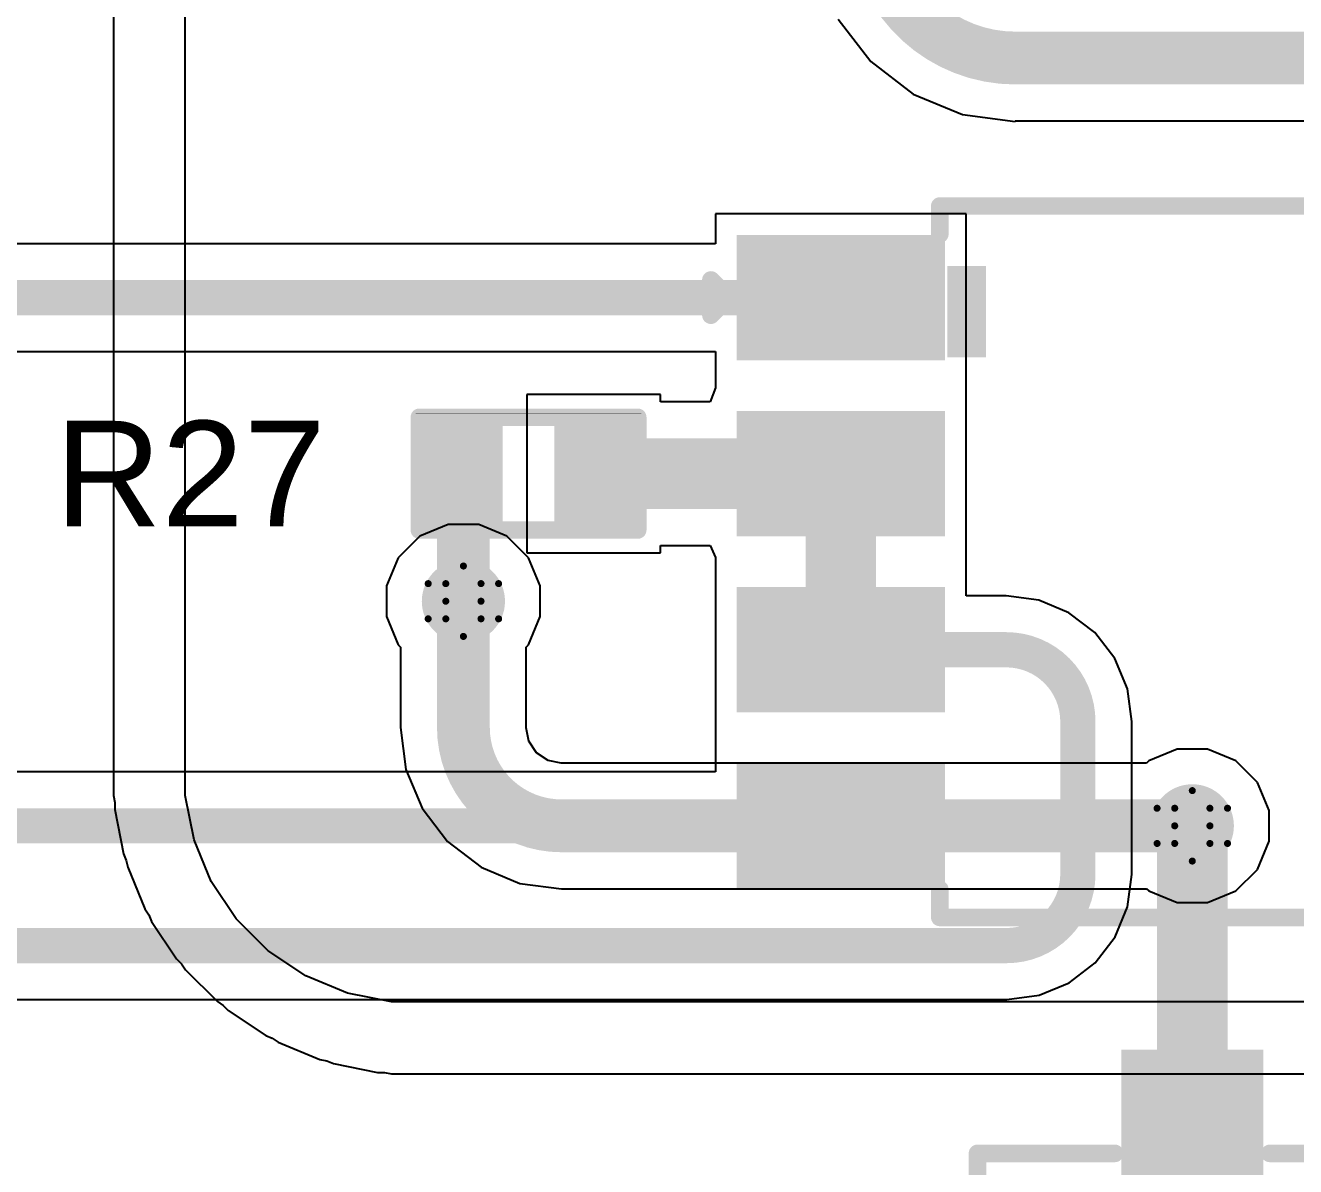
# Model space of a CAD drawing. Header units: inches. Extents: x -25 to 209, y 65 to 158.
# Drawn here: x -13.24 to -4.08, y 87.46 to 95.69 of the extents above; entities that cross this region are included whole.
import ezdxf

# ---------------------------------------------------------------- set-up
doc = ezdxf.new("R2010")
doc.units = ezdxf.units.IN
for name, color, linetype in [('Bottom Layer', 5, 'Continuous'), ('Drill Drawing', 1, 'Continuous'), ('Top Layer', 1, 'Continuous'), ('Top Overlay', 2, 'Continuous'), ('Top Paste', 8, 'Continuous'), ('Top Solder', 216, 'Continuous'), ('Via Holes', 16, 'Continuous')]:
    doc.layers.add(name, color=color, linetype=linetype)
doc.styles.add('Arial', font='', dxfattribs={"height": 0.2})
doc.styles.get('Arial').set_extended_font_data('Arial')

# ---------------------------------------------------------------- blocks, each defined once
blk = doc.blocks.new('SOP_8_16')
at = {"layer": 'Top Layer'}
for points in [[(-3.39999955, 2.25500057), (-2.09999961, 2.25500057), (-2.09999961, 1.55499943), (-3.39999955, 1.55499943)], [(2.09999961, 2.25500057), (3.39999955, 2.25500057), (3.39999955, 1.55499943), (2.09999961, 1.55499943)], [(-3.39999955, 0.98500057), (-2.09999961, 0.98500057), (-2.09999961, 0.28499943), (-3.39999955, 0.28499943)], [(2.09999961, 0.98500057), (3.39999955, 0.98500057), (3.39999955, 0.28499943), (2.09999961, 0.28499943)], [(-3.39999955, -0.28499943), (-2.09999961, -0.28499943), (-2.09999961, -0.98500057), (-3.39999955, -0.98500057)], [(2.09999961, -0.28499943), (3.39999955, -0.28499943), (3.39999955, -0.98500057), (2.09999961, -0.98500057)], [(-3.39999955, -1.55499943), (-2.09999961, -1.55499943), (-2.09999961, -2.25500057), (-3.39999955, -2.25500057)], [(2.09999961, -1.55499943), (3.39999955, -1.55499943), (3.39999955, -2.25500057), (2.09999961, -2.25500057)]]:
    blk.add_hatch(color=1, dxfattribs=at).paths.add_polyline_path(points)
at = {"layer": 'Top Overlay'}
blk.add_hatch(color=2, dxfattribs=at).paths.add_polyline_path([(-1.9812, 1.4732), (-1.7018, 1.4732), (-1.7018, 2.1336), (-1.9812, 2.1336)])
at = {"layer": 'Top Paste'}
for points in [[(-3.39999955, 2.25500057), (-2.09999961, 2.25500057), (-2.09999961, 1.55499943), (-3.39999955, 1.55499943)], [(2.09999961, 2.25500057), (3.39999955, 2.25500057), (3.39999955, 1.55499943), (2.09999961, 1.55499943)], [(-3.39999955, 0.98500057), (-2.09999961, 0.98500057), (-2.09999961, 0.28499943), (-3.39999955, 0.28499943)], [(2.09999961, 0.98500057), (3.39999955, 0.98500057), (3.39999955, 0.28499943), (2.09999961, 0.28499943)], [(-3.39999955, -0.28499943), (-2.09999961, -0.28499943), (-2.09999961, -0.98500057), (-3.39999955, -0.98500057)], [(2.09999961, -0.28499943), (3.39999955, -0.28499943), (3.39999955, -0.98500057), (2.09999961, -0.98500057)], [(-3.39999955, -1.55499943), (-2.09999961, -1.55499943), (-2.09999961, -2.25500057), (-3.39999955, -2.25500057)], [(2.09999961, -1.55499943), (3.39999955, -1.55499943), (3.39999955, -2.25500057), (2.09999961, -2.25500057)]]:
    blk.add_hatch(color=8, dxfattribs=at).paths.add_polyline_path(points)
at = {"layer": 'Top Solder'}
for points in [[(-3.501599549999999, 2.35660057), (-1.99839961, 2.35660057), (-1.99839961, 1.45339943), (-3.501599549999999, 1.45339943)], [(1.99839961, 2.35660057), (3.501599549999999, 2.35660057), (3.501599549999999, 1.45339943), (1.99839961, 1.45339943)], [(-3.501599549999999, 1.08660057), (-1.99839961, 1.08660057), (-1.99839961, 0.18339943), (-3.501599549999999, 0.18339943)], [(1.99839961, 1.08660057), (3.501599549999999, 1.08660057), (3.501599549999999, 0.18339943), (1.99839961, 0.18339943)], [(-3.501599549999999, -0.18339943), (-1.99839961, -0.18339943), (-1.99839961, -1.08660057), (-3.501599549999999, -1.08660057)], [(1.99839961, -0.18339943), (3.501599549999999, -0.18339943), (3.501599549999999, -1.08660057), (1.99839961, -1.08660057)], [(-3.501599549999999, -1.45339943), (-1.99839961, -1.45339943), (-1.99839961, -2.35660057), (-3.501599549999999, -2.35660057)], [(1.99839961, -1.45339943), (3.501599549999999, -1.45339943), (3.501599549999999, -2.35660057), (1.99839961, -2.35660057)]]:
    blk.add_hatch(color=216, dxfattribs=at).paths.add_polyline_path(points)
at = {"layer": 'Top Overlay'}
for points in [[(-2.03559918, 2.5654, 0.127, 0.127, 0), (2.02840082, 2.5654, 0.127, 0.127, 0)], [(-2.03559918, 2.3622, 0.127, 0.127, 0), (-2.03559918, 2.5654, 0.127, 0.127, 0)], [(2.02840082, 2.3622, 0.127, 0.127, 0), (2.02840082, 2.5654, 0.127, 0.127, 0)], [(-3.68659918, 2.032, 0.127, 0.127, 0), (-3.55959918, 1.905, 0.127, 0.127, 0)], [(-3.68659918, 1.778, 0.127, 0.127, 0), (-3.68659918, 2.032, 0.127, 0.127, 0)], [(-3.68659918, 1.778, 0.127, 0.127, 0), (-3.55959918, 1.905, 0.127, 0.127, 0)], [(-2.03559918, -2.5654, 0.127, 0.127, 0), (-2.03559918, -2.3622, 0.127, 0.127, 0)], [(2.02840082, -2.5654, 0.127, 0.127, 0), (2.02840082, -2.3622, 0.127, 0.127, 0)], [(-2.03559918, -2.5654, 0.127, 0.127, 0), (2.02840082, -2.5654, 0.127, 0.127, 0)]]:
    blk.add_lwpolyline(points, format="xyseb", dxfattribs=at)
for points in [[(-2.06734918, 2.5654, 0.0635, 0.0635, 1), (-2.00384918, 2.5654, 0.0635, 0.0635, 1)], [(-2.06734918, 2.5654, 0.0635, 0.0635, 1), (-2.00384918, 2.5654, 0.0635, 0.0635, 1)], [(1.99665082, 2.5654, 0.0635, 0.0635, 1), (2.06015082, 2.5654, 0.0635, 0.0635, 1)], [(1.99665082, 2.5654, 0.0635, 0.0635, 1), (2.06015082, 2.5654, 0.0635, 0.0635, 1)], [(-2.06734918, 2.3622, 0.0635, 0.0635, 1), (-2.00384918, 2.3622, 0.0635, 0.0635, 1)], [(1.99665082, 2.3622, 0.0635, 0.0635, 1), (2.06015082, 2.3622, 0.0635, 0.0635, 1)], [(-3.71834918, 2.032, 0.0635, 0.0635, 1), (-3.65484918, 2.032, 0.0635, 0.0635, 1)], [(-3.71834918, 2.032, 0.0635, 0.0635, 1), (-3.65484918, 2.032, 0.0635, 0.0635, 1)], [(-3.59134918, 1.905, 0.0635, 0.0635, 1), (-3.52784918, 1.905, 0.0635, 0.0635, 1)], [(-3.59134918, 1.905, 0.0635, 0.0635, 1), (-3.52784918, 1.905, 0.0635, 0.0635, 1)], [(-3.71834918, 1.778, 0.0635, 0.0635, 1), (-3.65484918, 1.778, 0.0635, 0.0635, 1)], [(-3.71834918, 1.778, 0.0635, 0.0635, 1), (-3.65484918, 1.778, 0.0635, 0.0635, 1)], [(-2.06734918, -2.3622, 0.0635, 0.0635, 1), (-2.00384918, -2.3622, 0.0635, 0.0635, 1)], [(1.99665082, -2.3622, 0.0635, 0.0635, 1), (2.06015082, -2.3622, 0.0635, 0.0635, 1)], [(-2.06734918, -2.5654, 0.0635, 0.0635, 1), (-2.00384918, -2.5654, 0.0635, 0.0635, 1)], [(-2.06734918, -2.5654, 0.0635, 0.0635, 1), (-2.00384918, -2.5654, 0.0635, 0.0635, 1)], [(1.99665082, -2.5654, 0.0635, 0.0635, 1), (2.06015082, -2.5654, 0.0635, 0.0635, 1)], [(1.99665082, -2.5654, 0.0635, 0.0635, 1), (2.06015082, -2.5654, 0.0635, 0.0635, 1)]]:
    blk.add_lwpolyline(points, format="xyseb", close=True, dxfattribs=at)
blk = doc.blocks.new('R___0402_31')
at = {"layer": 'Top Layer'}
for points in [[(-0.6985, -0.3175), (-0.6985, 0.3175), (-0.2412999999999999, 0.3175), (-0.2413, -0.3175)], [(0.24130254, -0.3175), (0.24130254, 0.3175), (0.6985025399999999, 0.3175), (0.6985025399999999, -0.3175)]]:
    blk.add_hatch(color=1, dxfattribs=at).paths.add_polyline_path(points)
at = {"layer": 'Top Paste'}
for points in [[(-0.6985, -0.3175), (-0.6985, 0.3175), (-0.2412999999999999, 0.3175), (-0.2413, -0.3175)], [(0.24130254, -0.3175), (0.24130254, 0.3175), (0.6985025399999999, 0.3175), (0.6985025399999999, -0.3175)]]:
    blk.add_hatch(color=8, dxfattribs=at).paths.add_polyline_path(points)
at = {"layer": 'Top Solder'}
for points in [[(-0.75350116, -0.37250116), (-0.75350116, 0.37250116), (-0.1862988399999999, 0.37250116), (-0.18629884, -0.37250116)], [(0.18630138, -0.37250116), (0.18630138, 0.37250116), (0.7535037, 0.37250116), (0.7535037, -0.37250116)]]:
    blk.add_hatch(color=216, dxfattribs=at).paths.add_polyline_path(points)
at = {"layer": 'Top Overlay'}
for points in [[(0.7874, 0.4064, 0.127, 0.127, 0), (-0.7874, 0.4064, 0.127, 0.127, 0)], [(-0.7874, 0.4064, 0.127, 0.127, 0), (-0.7874, -0.4064, 0.127, 0.127, 0)], [(0.7874, 0.4064, 0.127, 0.127, 0), (0.7874, -0.4064, 0.127, 0.127, 0)], [(0.7874, -0.4064, 0.127, 0.127, 0), (-0.7874, -0.4064, 0.127, 0.127, 0)], [(0.8128, -0.4318, 0.0032258, 0.0032258, 0), (-0.8127974599999999, -0.4318, 0.0032258, 0.0032258, 0)]]:
    blk.add_lwpolyline(points, format="xyseb", dxfattribs=at)
for points in [[(-0.8191499999999999, 0.4064, 0.0635, 0.0635, 1), (-0.7556499999999999, 0.4064, 0.0635, 0.0635, 1)], [(-0.8191499999999999, 0.4064, 0.0635, 0.0635, 1), (-0.7556499999999999, 0.4064, 0.0635, 0.0635, 1)], [(0.7556499999999999, 0.4064, 0.0635, 0.0635, 1), (0.8191499999999999, 0.4064, 0.0635, 0.0635, 1)], [(0.7556499999999999, 0.4064, 0.0635, 0.0635, 1), (0.8191499999999999, 0.4064, 0.0635, 0.0635, 1)], [(-0.8191499999999999, -0.4064, 0.0635, 0.0635, 1), (-0.7556499999999999, -0.4064, 0.0635, 0.0635, 1)], [(-0.8191499999999999, -0.4064, 0.0635, 0.0635, 1), (-0.7556499999999999, -0.4064, 0.0635, 0.0635, 1)], [(0.7556499999999999, -0.4064, 0.0635, 0.0635, 1), (0.8191499999999999, -0.4064, 0.0635, 0.0635, 1)], [(0.7556499999999999, -0.4064, 0.0635, 0.0635, 1), (0.8191499999999999, -0.4064, 0.0635, 0.0635, 1)], [(-0.8136026399999999, -0.4318, 0.0016129, 0.0016129, 1), (-0.81199228, -0.4318, 0.0016129, 0.0016129, 1)], [(0.8119948199999999, -0.4318, 0.0016129, 0.0016129, 1), (0.81360518, -0.4318, 0.0016129, 0.0016129, 1)]]:
    blk.add_lwpolyline(points, format="xyseb", close=True, dxfattribs=at)
blk = doc.blocks.new('SOT_23_65')
at = {"layer": 'Top Layer'}
for points in [[(-0.41000045, 1.46000089), (0.41000045, 1.46000089), (0.41000045, 0.54000019), (-0.41000045, 0.54000019)], [(-1.36000109, -0.54000019), (-0.54000019, -0.54000019), (-0.54000019, -1.46000089), (-1.36000109, -1.46000089)], [(0.54000019, -0.54000019), (1.36000109, -0.54000019), (1.36000109, -1.46000089), (0.54000019, -1.46000089)]]:
    blk.add_hatch(color=1, dxfattribs=at).paths.add_polyline_path(points)
at = {"layer": 'Top Paste'}
for points in [[(-0.41000045, 1.46000089), (0.41000045, 1.46000089), (0.41000045, 0.54000019), (-0.41000045, 0.54000019)], [(-1.36000109, -0.54000019), (-0.54000019, -0.54000019), (-0.54000019, -1.46000089), (-1.36000109, -1.46000089)], [(0.54000019, -0.54000019), (1.36000109, -0.54000019), (1.36000109, -1.46000089), (0.54000019, -1.46000089)]]:
    blk.add_hatch(color=8, dxfattribs=at).paths.add_polyline_path(points)
at = {"layer": 'Top Solder'}
for points in [[(-0.51160045, 1.56160089), (0.51160045, 1.56160089), (0.51160045, 0.43840019), (-0.51160045, 0.43840019)], [(-1.46160109, -0.43840019), (-0.43840019, -0.43840019), (-0.43840019, -1.56160089), (-1.46160109, -1.56160089)], [(0.43840019, -0.43840019), (1.46160109, -0.43840019), (1.46160109, -1.56160089), (0.43840019, -1.56160089)]]:
    blk.add_hatch(color=216, dxfattribs=at).paths.add_polyline_path(points)
at = {"layer": 'Top Overlay'}
for points in [[(-1.5494, -0.5841999999999999, 0.127, 0.127, 0), (-1.5494, 0.8128, 0.127, 0.127, 0)], [(-1.5494, 0.8128, 0.127, 0.127, 0), (-0.5588, 0.8128, 0.127, 0.127, 0)], [(0.5588, 0.8128, 0.127, 0.127, 0), (1.5494, 0.8128, 0.127, 0.127, 0)], [(1.5494, -0.5841999999999999, 0.127, 0.127, 0), (1.5494, 0.8128, 0.127, 0.127, 0)], [(-0.3302, -0.7874, 0.127, 0.127, 0), (0.3302, -0.7874, 0.127, 0.127, 0)], [(-1.6764, -1.0414, 0.127, 0.127, 0), (-1.5494, -1.1684, 0.127, 0.127, 0)], [(-1.6764, -1.2954, 0.127, 0.127, 0), (-1.6764, -1.0414, 0.127, 0.127, 0)], [(-1.6764, -1.2954, 0.127, 0.127, 0), (-1.5494, -1.1684, 0.127, 0.127, 0)]]:
    blk.add_lwpolyline(points, format="xyseb", dxfattribs=at)
for points in [[(-1.58115, 0.8128, 0.0635, 0.0635, 1), (-1.51765, 0.8128, 0.0635, 0.0635, 1)], [(-1.58115, 0.8128, 0.0635, 0.0635, 1), (-1.51765, 0.8128, 0.0635, 0.0635, 1)], [(-0.5905499999999999, 0.8128, 0.0635, 0.0635, 1), (-0.52705, 0.8128, 0.0635, 0.0635, 1)], [(0.52705, 0.8128, 0.0635, 0.0635, 1), (0.5905499999999999, 0.8128, 0.0635, 0.0635, 1)], [(1.51765, 0.8128, 0.0635, 0.0635, 1), (1.58115, 0.8128, 0.0635, 0.0635, 1)], [(1.51765, 0.8128, 0.0635, 0.0635, 1), (1.58115, 0.8128, 0.0635, 0.0635, 1)], [(-1.58115, -0.5841999999999999, 0.0635, 0.0635, 1), (-1.51765, -0.5841999999999999, 0.0635, 0.0635, 1)], [(1.51765, -0.5841999999999999, 0.0635, 0.0635, 1), (1.58115, -0.5841999999999999, 0.0635, 0.0635, 1)], [(-0.36195, -0.7874, 0.0635, 0.0635, 1), (-0.29845, -0.7874, 0.0635, 0.0635, 1)], [(0.29845, -0.7874, 0.0635, 0.0635, 1), (0.36195, -0.7874, 0.0635, 0.0635, 1)], [(-1.70815, -1.0414, 0.0635, 0.0635, 1), (-1.64465, -1.0414, 0.0635, 0.0635, 1)], [(-1.70815, -1.0414, 0.0635, 0.0635, 1), (-1.64465, -1.0414, 0.0635, 0.0635, 1)], [(-1.58115, -1.1684, 0.0635, 0.0635, 1), (-1.51765, -1.1684, 0.0635, 0.0635, 1)], [(-1.58115, -1.1684, 0.0635, 0.0635, 1), (-1.51765, -1.1684, 0.0635, 0.0635, 1)], [(-1.70815, -1.2954, 0.0635, 0.0635, 1), (-1.64465, -1.2954, 0.0635, 0.0635, 1)], [(-1.70815, -1.2954, 0.0635, 0.0635, 1), (-1.64465, -1.2954, 0.0635, 0.0635, 1)]]:
    blk.add_lwpolyline(points, format="xyseb", close=True, dxfattribs=at)

msp = doc.modelspace()

# ---------------------------------------------------------------- hatches: boundary and pattern name
at = {"layer": 'Bottom Layer'}
h = msp.add_hatch(color=5, dxfattribs=at)
edge = h.paths.add_edge_path()
edge.add_arc((-10.08380508, 91.53598659999999), 0.2999994, 0, 360)
h = msp.add_hatch(color=5, dxfattribs=at)
edge = h.paths.add_edge_path()
edge.add_arc((-4.82600254, 89.91598476), 0.2999994, 0, 360)
at = {"layer": 'Top Layer'}
h = msp.add_hatch(color=1, dxfattribs=at)
edge = h.paths.add_edge_path()
edge.add_arc((-10.08380508, 91.53598659999999), 0.2999994, 0, 360)
h = msp.add_hatch(color=1, dxfattribs=at)
edge = h.paths.add_edge_path()
edge.add_arc((-4.82600254, 89.91598476), 0.2999994, 0, 360)
at = {"layer": 'Via Holes'}
h = msp.add_hatch(color=7, dxfattribs=at)
edge = h.paths.add_edge_path()
edge.add_arc((-10.08380508, 91.53598659999999), 0.1499997, 0, 360)
h = msp.add_hatch(color=7, dxfattribs=at)
edge = h.paths.add_edge_path()
edge.add_arc((-4.82600254, 89.91598476), 0.1499997, 0, 360)

# ---------------------------------------------------------------- linework, layer by layer
at = {"layer": 'Bottom Layer'}
for p, q in [((-12.60835172, 100.02513142), (-12.60835172, 90.29701524)), ((-12.0904, 90.29698984), (-12.0904, 100.02518222)), ((-7.37994714, 95.73375824), (-7.145588959999999, 95.42833848)), ((-7.145588959999999, 95.42833848), (-6.840169199999999, 95.19398029999999)), ((-6.840169199999999, 95.19398029999999), (-6.484500619999999, 95.04665775999999)), ((-6.484500619999999, 95.04665775999999), (-6.102819899999999, 94.99640894)), ((-6.102819899999999, 94.99640894), (-6.102819899999999, 95.000318)), ((-6.102819899999999, 95.000318), (0.2112772, 95.000318)), ((-10.19400298, 92.089986), (-10.39761954, 92.00564529999998)), ((-9.97360718, 92.089986), (-10.19400298, 92.089986)), ((-9.76999062, 92.00564529999998), (-9.97360718, 92.089986)), ((-10.39761954, 92.00564529999998), (-10.55346378, 91.84980105999999)), ((-9.61414638, 91.84980105999999), (-9.76999062, 92.00564529999998)), ((-10.55346378, 91.84980105999999), (-10.63780448, 91.6461845)), ((-9.529805679999999, 91.6461845), (-9.61414638, 91.84980105999999)), ((-10.63780448, 91.6461845), (-10.63780448, 91.4257887)), ((-9.529805679999999, 91.4257887), (-9.529805679999999, 91.6461845)), ((-10.63780448, 91.4257887), (-10.55346378, 91.22217213999998)), ((-9.61414638, 91.22217213999998), (-9.529805679999999, 91.4257887)), ((-10.55346378, 91.22217213999998), (-10.5370122, 91.20572056)), ((-10.5370122, 91.20572056), (-10.5370122, 90.624406)), ((-9.63059796, 91.20572056), (-9.61414638, 91.22217213999998)), ((-9.63059796, 90.624406), (-9.63059796, 91.20572056)), ((-10.5370122, 90.624406), (-10.53825426, 90.624406)), ((-10.53825426, 90.624406), (-10.49863026, 90.32343378)), ((-9.631062779999999, 90.62206919999998), (-9.63059796, 90.624406)), ((-9.61203056, 90.52638486), (-9.631062779999999, 90.62206919999998)), ((-9.55650362, 90.44328621999999), (-9.61203056, 90.52638486)), ((-9.47340498, 90.38775928), (-9.55650362, 90.44328621999999)), ((-4.936200439999999, 90.46998416), (-5.139817, 90.38564346)), ((-4.71580464, 90.46998416), (-4.936200439999999, 90.46998416)), ((-4.51218808, 90.38564346), (-4.71580464, 90.46998416)), ((-9.37772064, 90.36872705999998), (-9.47340498, 90.38775928)), ((-9.37538384, 90.36919188), (-9.37772064, 90.36872705999998)), ((-5.15626858, 90.36919188), (-9.37538384, 90.36919188)), ((-5.139817, 90.38564346), (-5.15626858, 90.36919188)), ((-4.35634384, 90.22979922), (-4.51218808, 90.38564346)), ((-12.60835172, 90.29701524), (-12.60835934, 90.13440444)), ((-12.09040762, 90.13437904), (-12.0904, 90.29698984)), ((-10.49863026, 90.32343378), (-10.38245828, 90.04296952)), ((-4.27200314, 90.02618265999999), (-4.35634384, 90.22979922)), ((-12.60835934, 90.13440444), (-12.59840762, 90.08436644)), ((-12.59840762, 90.08436644), (-12.59841016, 90.033348)), ((-12.02697112, 89.81540838), (-12.09040762, 90.13437904)), ((-12.59841016, 90.033348), (-12.53497366, 89.71437734)), ((-10.38245828, 90.04296952), (-10.19765804, 89.8021318)), ((-4.27200314, 89.80578686), (-4.27200314, 90.02618265999999)), ((-11.90252382, 89.51494162), (-12.02697112, 89.81540838)), ((-10.19765804, 89.8021318), (-9.956820319999999, 89.61733156)), ((-4.35634384, 89.6021703), (-4.27200314, 89.80578686)), ((-12.53497366, 89.71437734), (-12.51545376, 89.66724509999999)), ((-12.51545376, 89.66724509999999), (-12.50550204, 89.61720964)), ((-12.50550204, 89.61720964), (-12.38105474, 89.31674287999999)), ((-9.956820319999999, 89.61733156), (-9.67635606, 89.50115957999999)), ((-11.72184346, 89.24452814), (-11.90252382, 89.51494162)), ((-4.51218808, 89.44632606), (-4.35634384, 89.6021703)), ((-9.67635606, 89.50115957999999), (-9.37538384, 89.46153557999999)), ((-9.37538384, 89.46153557999999), (-9.37538384, 89.46277764)), ((-9.37538384, 89.46277764), (-5.15626858, 89.46277764)), ((-5.15626858, 89.46277764), (-5.139817, 89.44632606)), ((-5.139817, 89.44632606), (-4.936200439999999, 89.36198535999999)), ((-4.71580464, 89.36198535999999), (-4.51218808, 89.44632606)), ((-4.936200439999999, 89.36198535999999), (-4.71580464, 89.36198535999999)), ((-12.38105474, 89.31674287999999), (-12.35271088, 89.27432234)), ((-12.35271088, 89.27432234), (-12.33318844, 89.22718755999999)), ((-11.49187948, 89.01456162), (-11.72184346, 89.24452814)), ((-12.33318844, 89.22718755999999), (-12.15250808, 88.95677407999999)), ((-11.22146854, 88.83388126), (-11.49187948, 89.01456162)), ((-12.15250808, 88.95677407999999), (-12.11642992, 88.92069592)), ((-12.11642992, 88.92069592), (-12.08809114, 88.878283)), ((-12.08809114, 88.878283), (-11.8581297, 88.64831648)), ((-10.92100178, 88.70943142), (-11.22146854, 88.83388126)), ((-10.60203112, 88.64599238), (-10.92100178, 88.70943142)), ((-11.8581297, 88.64831648), (-11.81570916, 88.61997262)), ((-11.81570916, 88.61997262), (-11.77963608, 88.58389953999999)), ((-10.43942032, 88.646), (-10.60203112, 88.64599238)), ((10.79899288, 88.646), (-10.43942032, 88.646)), ((-11.77963608, 88.58389953999999), (-11.50922514, 88.40321918)), ((-11.50922514, 88.40321918), (-11.46208782, 88.3836942)), ((-11.46208782, 88.3836942), (-11.41966982, 88.35535288)), ((-11.41966982, 88.35535288), (-11.11920306, 88.23090304)), ((-11.11920306, 88.23090304), (-11.06917776, 88.22095386)), ((-11.06917776, 88.22095386), (-11.0220379, 88.20142888)), ((-11.0220379, 88.20142888), (-10.70306724, 88.13798983999999)), ((-10.70306724, 88.13798983999999), (-10.65204372, 88.13799237999999)), ((-10.65204372, 88.13799237999999), (-10.60200572, 88.12804066)), ((-10.60200572, 88.12804066), (-10.43939492, 88.12804828)), ((-10.43939492, 88.12804828), (10.79899288, 88.12804828))]:
    msp.add_line(p, q, dxfattribs=at)
for points in [[(-6.102819899999999, 95.45352512, 0.3809999999999999, 0.3809999999999999, -0.4142135623730951), (-7.120402319999999, 96.47110753999999, 0.3809999999999999, 0.3809999999999999, 0)], [(-6.102819899999999, 95.45352512, 0.3809999999999999, 0.3809999999999999, 0), (67.29568963999999, 95.45352512, 0.3809999999999999, 0.3809999999999999, 0)], [(-10.08380508, 90.624406, 0.3809999999999999, 0.3809999999999999, 0), (-10.08380508, 91.53598659999999, 0.3809999999999999, 0.3809999999999999, 0)], [(-9.37538384, 89.91598476, 0.3809999999999999, 0.3809999999999999, -0.4142135623730951), (-10.08380508, 90.624406, 0.3809999999999999, 0.3809999999999999, 0)], [(-9.37538384, 89.91598476, 0.3809999999999999, 0.3809999999999999, 0), (-4.82600254, 89.91598476, 0.3809999999999999, 0.3809999999999999, 0)]]:
    msp.add_lwpolyline(points, format="xyseb", dxfattribs=at)
for points in [[(-6.198069899999999, 95.45352512, 0.1905, 0.1905, 1), (-6.007569899999999, 95.45352512, 0.1905, 0.1905, 1)], [(-6.198069899999999, 95.45352512, 0.1905, 0.1905, 1), (-6.007569899999999, 95.45352512, 0.1905, 0.1905, 1)], [(-10.17905508, 91.53598659999999, 0.1905, 0.1905, 1), (-9.98855508, 91.53598659999999, 0.1905, 0.1905, 1)], [(-10.17905508, 90.624406, 0.1905, 0.1905, 1), (-9.98855508, 90.624406, 0.1905, 0.1905, 1)], [(-10.17905508, 90.624406, 0.1905, 0.1905, 1), (-9.98855508, 90.624406, 0.1905, 0.1905, 1)], [(-9.47063384, 89.91598476, 0.1905, 0.1905, 1), (-9.28013384, 89.91598476, 0.1905, 0.1905, 1)], [(-9.47063384, 89.91598476, 0.1905, 0.1905, 1), (-9.28013384, 89.91598476, 0.1905, 0.1905, 1)], [(-4.92125254, 89.91598476, 0.1905, 0.1905, 1), (-4.73075254, 89.91598476, 0.1905, 0.1905, 1)]]:
    msp.add_lwpolyline(points, format="xyseb", close=True, dxfattribs=at)
at = {"layer": 'Drill Drawing'}
for points in [[(-10.21080508, 91.6629866, 0.0508, 0.0508, 0), (-10.08380508, 91.78998659999999, 0.0508, 0.0508, 0)], [(-10.08380508, 91.78998659999999, 0.0508, 0.0508, 0), (-9.95680508, 91.6629866, 0.0508, 0.0508, 0)], [(-10.33780508, 91.6629866, 0.0508, 0.0508, 0), (-10.21080508, 91.53598659999999, 0.0508, 0.0508, 0)], [(-10.33780508, 91.6629866, 0.0508, 0.0508, 0), (-10.21080508, 91.6629866, 0.0508, 0.0508, 0)], [(-9.95680508, 91.6629866, 0.0508, 0.0508, 0), (-9.82980508, 91.6629866, 0.0508, 0.0508, 0)], [(-9.95680508, 91.53598659999999, 0.0508, 0.0508, 0), (-9.82980508, 91.6629866, 0.0508, 0.0508, 0)], [(-10.33780508, 91.40898659999999, 0.0508, 0.0508, 0), (-10.21080508, 91.53598659999999, 0.0508, 0.0508, 0)], [(-9.95680508, 91.53598659999999, 0.0508, 0.0508, 0), (-9.82980508, 91.40898659999999, 0.0508, 0.0508, 0)], [(-10.33780508, 91.40898659999999, 0.0508, 0.0508, 0), (-10.21080508, 91.40898659999999, 0.0508, 0.0508, 0)], [(-10.21080508, 91.40898659999999, 0.0508, 0.0508, 0), (-10.08380508, 91.2819866, 0.0508, 0.0508, 0)], [(-10.08380508, 91.2819866, 0.0508, 0.0508, 0), (-9.95680508, 91.40898659999999, 0.0508, 0.0508, 0)], [(-9.95680508, 91.40898659999999, 0.0508, 0.0508, 0), (-9.82980508, 91.40898659999999, 0.0508, 0.0508, 0)], [(-4.95300254, 90.04298476, 0.0508, 0.0508, 0), (-4.82600254, 90.16998475999999, 0.0508, 0.0508, 0)], [(-4.82600254, 90.16998475999999, 0.0508, 0.0508, 0), (-4.69900254, 90.04298476, 0.0508, 0.0508, 0)], [(-5.08000254, 90.04298476, 0.0508, 0.0508, 0), (-4.95300254, 89.91598476, 0.0508, 0.0508, 0)], [(-5.08000254, 90.04298476, 0.0508, 0.0508, 0), (-4.95300254, 90.04298476, 0.0508, 0.0508, 0)], [(-4.69900254, 90.04298476, 0.0508, 0.0508, 0), (-4.57200254, 90.04298476, 0.0508, 0.0508, 0)], [(-4.69900254, 89.91598476, 0.0508, 0.0508, 0), (-4.57200254, 90.04298476, 0.0508, 0.0508, 0)], [(-5.08000254, 89.78898475999999, 0.0508, 0.0508, 0), (-4.95300254, 89.91598476, 0.0508, 0.0508, 0)], [(-4.69900254, 89.91598476, 0.0508, 0.0508, 0), (-4.57200254, 89.78898475999999, 0.0508, 0.0508, 0)], [(-5.08000254, 89.78898475999999, 0.0508, 0.0508, 0), (-4.95300254, 89.78898475999999, 0.0508, 0.0508, 0)], [(-4.95300254, 89.78898475999999, 0.0508, 0.0508, 0), (-4.82600254, 89.66198476, 0.0508, 0.0508, 0)], [(-4.82600254, 89.66198476, 0.0508, 0.0508, 0), (-4.69900254, 89.78898475999999, 0.0508, 0.0508, 0)], [(-4.69900254, 89.78898475999999, 0.0508, 0.0508, 0), (-4.57200254, 89.78898475999999, 0.0508, 0.0508, 0)]]:
    msp.add_lwpolyline(points, format="xyseb", dxfattribs=at)
for points in [[(-10.09650508, 91.78998659999999, 0.0254, 0.0254, 1), (-10.07110508, 91.78998659999999, 0.0254, 0.0254, 1)], [(-10.09650508, 91.78998659999999, 0.0254, 0.0254, 1), (-10.07110508, 91.78998659999999, 0.0254, 0.0254, 1)], [(-10.35050508, 91.6629866, 0.0254, 0.0254, 1), (-10.32510508, 91.6629866, 0.0254, 0.0254, 1)], [(-10.35050508, 91.6629866, 0.0254, 0.0254, 1), (-10.32510508, 91.6629866, 0.0254, 0.0254, 1)], [(-10.22350508, 91.6629866, 0.0254, 0.0254, 1), (-10.19810508, 91.6629866, 0.0254, 0.0254, 1)], [(-10.22350508, 91.6629866, 0.0254, 0.0254, 1), (-10.19810508, 91.6629866, 0.0254, 0.0254, 1)], [(-9.96950508, 91.6629866, 0.0254, 0.0254, 1), (-9.94410508, 91.6629866, 0.0254, 0.0254, 1)], [(-9.96950508, 91.6629866, 0.0254, 0.0254, 1), (-9.94410508, 91.6629866, 0.0254, 0.0254, 1)], [(-9.84250508, 91.6629866, 0.0254, 0.0254, 1), (-9.81710508, 91.6629866, 0.0254, 0.0254, 1)], [(-9.84250508, 91.6629866, 0.0254, 0.0254, 1), (-9.81710508, 91.6629866, 0.0254, 0.0254, 1)], [(-10.22350508, 91.53598659999999, 0.0254, 0.0254, 1), (-10.19810508, 91.53598659999999, 0.0254, 0.0254, 1)], [(-10.22350508, 91.53598659999999, 0.0254, 0.0254, 1), (-10.19810508, 91.53598659999999, 0.0254, 0.0254, 1)], [(-9.96950508, 91.53598659999999, 0.0254, 0.0254, 1), (-9.94410508, 91.53598659999999, 0.0254, 0.0254, 1)], [(-9.96950508, 91.53598659999999, 0.0254, 0.0254, 1), (-9.94410508, 91.53598659999999, 0.0254, 0.0254, 1)], [(-10.35050508, 91.40898659999999, 0.0254, 0.0254, 1), (-10.32510508, 91.40898659999999, 0.0254, 0.0254, 1)], [(-10.35050508, 91.40898659999999, 0.0254, 0.0254, 1), (-10.32510508, 91.40898659999999, 0.0254, 0.0254, 1)], [(-10.22350508, 91.40898659999999, 0.0254, 0.0254, 1), (-10.19810508, 91.40898659999999, 0.0254, 0.0254, 1)], [(-10.22350508, 91.40898659999999, 0.0254, 0.0254, 1), (-10.19810508, 91.40898659999999, 0.0254, 0.0254, 1)], [(-9.96950508, 91.40898659999999, 0.0254, 0.0254, 1), (-9.94410508, 91.40898659999999, 0.0254, 0.0254, 1)], [(-9.96950508, 91.40898659999999, 0.0254, 0.0254, 1), (-9.94410508, 91.40898659999999, 0.0254, 0.0254, 1)], [(-9.84250508, 91.40898659999999, 0.0254, 0.0254, 1), (-9.81710508, 91.40898659999999, 0.0254, 0.0254, 1)], [(-9.84250508, 91.40898659999999, 0.0254, 0.0254, 1), (-9.81710508, 91.40898659999999, 0.0254, 0.0254, 1)], [(-10.09650508, 91.2819866, 0.0254, 0.0254, 1), (-10.07110508, 91.2819866, 0.0254, 0.0254, 1)], [(-10.09650508, 91.2819866, 0.0254, 0.0254, 1), (-10.07110508, 91.2819866, 0.0254, 0.0254, 1)], [(-4.83870254, 90.16998475999999, 0.0254, 0.0254, 1), (-4.81330254, 90.16998475999999, 0.0254, 0.0254, 1)], [(-4.83870254, 90.16998475999999, 0.0254, 0.0254, 1), (-4.81330254, 90.16998475999999, 0.0254, 0.0254, 1)], [(-5.092702539999999, 90.04298476, 0.0254, 0.0254, 1), (-5.06730254, 90.04298476, 0.0254, 0.0254, 1)], [(-5.092702539999999, 90.04298476, 0.0254, 0.0254, 1), (-5.06730254, 90.04298476, 0.0254, 0.0254, 1)], [(-4.96570254, 90.04298476, 0.0254, 0.0254, 1), (-4.94030254, 90.04298476, 0.0254, 0.0254, 1)], [(-4.96570254, 90.04298476, 0.0254, 0.0254, 1), (-4.94030254, 90.04298476, 0.0254, 0.0254, 1)], [(-4.71170254, 90.04298476, 0.0254, 0.0254, 1), (-4.68630254, 90.04298476, 0.0254, 0.0254, 1)], [(-4.71170254, 90.04298476, 0.0254, 0.0254, 1), (-4.68630254, 90.04298476, 0.0254, 0.0254, 1)], [(-4.584702539999999, 90.04298476, 0.0254, 0.0254, 1), (-4.55930254, 90.04298476, 0.0254, 0.0254, 1)], [(-4.584702539999999, 90.04298476, 0.0254, 0.0254, 1), (-4.55930254, 90.04298476, 0.0254, 0.0254, 1)], [(-4.96570254, 89.91598476, 0.0254, 0.0254, 1), (-4.94030254, 89.91598476, 0.0254, 0.0254, 1)], [(-4.96570254, 89.91598476, 0.0254, 0.0254, 1), (-4.94030254, 89.91598476, 0.0254, 0.0254, 1)], [(-4.71170254, 89.91598476, 0.0254, 0.0254, 1), (-4.68630254, 89.91598476, 0.0254, 0.0254, 1)], [(-4.71170254, 89.91598476, 0.0254, 0.0254, 1), (-4.68630254, 89.91598476, 0.0254, 0.0254, 1)], [(-5.092702539999999, 89.78898475999999, 0.0254, 0.0254, 1), (-5.06730254, 89.78898475999999, 0.0254, 0.0254, 1)], [(-5.092702539999999, 89.78898475999999, 0.0254, 0.0254, 1), (-5.06730254, 89.78898475999999, 0.0254, 0.0254, 1)], [(-4.96570254, 89.78898475999999, 0.0254, 0.0254, 1), (-4.94030254, 89.78898475999999, 0.0254, 0.0254, 1)], [(-4.96570254, 89.78898475999999, 0.0254, 0.0254, 1), (-4.94030254, 89.78898475999999, 0.0254, 0.0254, 1)], [(-4.71170254, 89.78898475999999, 0.0254, 0.0254, 1), (-4.68630254, 89.78898475999999, 0.0254, 0.0254, 1)], [(-4.71170254, 89.78898475999999, 0.0254, 0.0254, 1), (-4.68630254, 89.78898475999999, 0.0254, 0.0254, 1)], [(-4.584702539999999, 89.78898475999999, 0.0254, 0.0254, 1), (-4.55930254, 89.78898475999999, 0.0254, 0.0254, 1)], [(-4.584702539999999, 89.78898475999999, 0.0254, 0.0254, 1), (-4.55930254, 89.78898475999999, 0.0254, 0.0254, 1)], [(-4.83870254, 89.66198476, 0.0254, 0.0254, 1), (-4.81330254, 89.66198476, 0.0254, 0.0254, 1)], [(-4.83870254, 89.66198476, 0.0254, 0.0254, 1), (-4.81330254, 89.66198476, 0.0254, 0.0254, 1)]]:
    msp.add_lwpolyline(points, format="xyseb", close=True, dxfattribs=at)
at = {"layer": 'Top Layer'}
for p, q in [((-6.45788904, 94.32998405999999), (-8.26588644, 94.32998405999999)), ((-8.26588644, 94.32998405999999), (-8.26588644, 94.11444982)), ((-6.45788904, 93.12199053999998), (-6.45788904, 94.32998405999999)), ((-8.26588644, 94.11444982), (-14.91682564, 94.11444982)), ((-14.91682564, 93.33751969999999), (-8.26588644, 93.33751969999999)), ((-8.26588644, 93.33751969999999), (-8.26588644, 93.121988)), ((-8.26588644, 93.121988), (-8.26589152, 93.121988)), ((-8.26589152, 93.121988), (-8.26589152, 93.07554664)), ((-6.45788396, 93.12199053999998), (-6.45788904, 93.12199053999998)), ((-6.45788396, 93.05997898), (-6.45788396, 93.12199053999998)), ((-8.66140254, 93.0275), (-9.62660254, 93.0275)), ((-9.62660254, 93.0275), (-9.62660254, 91.8845)), ((-8.66140254, 92.97395172), (-8.66140254, 93.0275)), ((-8.26589152, 93.07554664), (-8.30347844, 92.97395172)), ((-6.45788904, 91.85199054), (-6.45788904, 93.05997898)), ((-6.45788904, 93.05997898), (-6.45788396, 93.05997898)), ((-8.30347844, 92.97395172), (-8.66140254, 92.97395172)), ((-8.66140254, 91.8845), (-8.66140254, 91.93804827999999)), ((-8.66140254, 91.93804827999999), (-8.30340478, 91.93804827999999)), ((-8.30340478, 91.93804827999999), (-8.26589152, 91.851988)), ((-9.62660254, 91.8845), (-8.66140254, 91.8845)), ((-8.26589152, 91.851988), (-8.26589152, 91.78998152)), ((-6.45788396, 91.85199054), (-6.45788904, 91.85199054)), ((-6.45788396, 91.78997898), (-6.45788396, 91.85199054)), ((-8.26589152, 91.78998152), (-8.26588644, 91.78998152)), ((-8.26588644, 91.78998152), (-8.26588644, 90.58199053999999)), ((-6.45788904, 91.57444982), (-6.45788904, 91.78997898)), ((-6.45788904, 91.78997898), (-6.45788396, 91.78997898)), ((-6.168257919999999, 91.57444982), (-6.45788904, 91.57444982)), ((-5.9338972, 91.54387838), (-6.168257919999999, 91.57473175999999)), ((-6.168257919999999, 91.57473175999999), (-6.168257919999999, 91.57444982)), ((-5.715505459999999, 91.45341627999998), (-5.9338972, 91.54387838)), ((-5.52796964, 91.30951512), (-5.715505459999999, 91.45341627999998)), ((-5.38406848, 91.12197929999999), (-5.52796964, 91.30951512)), ((-5.29360638, 90.90358756), (-5.38406848, 91.12197929999999)), ((-5.262752999999999, 90.66922684), (-5.29360638, 90.90358756)), ((-5.26303494, 89.56598292), (-5.26303494, 90.66922684)), ((-5.26303494, 90.66922684), (-5.262752999999999, 90.66922684)), ((-8.26588644, 90.58199053999999), (-8.26589152, 90.58199053999999)), ((-8.26589152, 90.58199053999999), (-8.26589152, 90.51997897999999)), ((-8.26589152, 90.51997897999999), (-8.26588644, 90.51997897999999)), ((-8.26588644, 90.51997897999999), (-8.26588644, 90.30444982)), ((-8.26588644, 90.30444982), (-14.35345364, 90.30444982)), ((-5.293525099999999, 89.33245024), (-5.26278094, 89.56598292)), ((-5.26278094, 89.56598292), (-5.26303494, 89.56598292)), ((-5.383667159999999, 89.11483319999999), (-5.293525099999999, 89.33245024)), ((-5.52706032, 88.92796032), (-5.383667159999999, 89.11483319999999)), ((-5.7139332, 88.78456716), (-5.52706032, 88.92796032)), ((-5.93155024, 88.69442509999999), (-5.7139332, 88.78456716)), ((-6.16508292, 88.66368093999999), (-5.93155024, 88.69442509999999)), ((-13.9192, 88.66393494), (-6.16508292, 88.66393494)), ((-6.16508292, 88.66393494), (-6.16508292, 88.66368093999999))]:
    msp.add_line(p, q, dxfattribs=at)
for points in [[(-14.91682564, 93.72598475999999, 0.254, 0.254, 0), (-7.361887739999999, 93.72598475999999, 0.254, 0.254, 0)], [(-7.361887739999999, 93.72598475999999, 0.254, 0.254, 0), (-7.31538796, 93.72598475999999, 0.254, 0.254, 0)], [(-9.0609928, 92.456, 0.508, 0.508, 0), (-7.361887739999999, 92.456, 0.508, 0.508, 0)], [(-7.361887739999999, 91.18598476, 0.508, 0.508, 0), (-7.361887739999999, 92.45598476, 0.508, 0.508, 0)], [(-10.08380508, 91.53598659999999, 0.3809999999999999, 0.3809999999999999, 0), (-10.08380508, 92.43059999999998, 0.3809999999999999, 0.3809999999999999, 0)], [(-7.361887739999999, 92.45598476, 0.254, 0.254, 0), (-7.361887739999999, 92.456, 0.254, 0.254, 0)], [(-7.361887739999999, 91.18598476, 0.254, 0.254, 0), (-6.168257919999999, 91.18598476, 0.254, 0.254, 0)], [(-6.168257919999999, 91.18598476, 0.254, 0.254, -0.4142135623730951), (-5.6515, 90.66922684, 0.254, 0.254, 0)], [(-5.6515, 89.56598292, 0.254, 0.254, 0), (-5.6515, 90.66922684, 0.254, 0.254, 0)], [(-4.82600254, 87.74100054, 0.508, 0.508, 0), (-4.82600254, 89.91598476, 0.508, 0.508, 0)], [(-14.35345364, 89.91598476, 0.254, 0.254, 0), (-7.361887739999999, 89.91598476, 0.254, 0.254, 0)], [(-5.6515, 89.56598292, 0.254, 0.254, -0.4142135623730951), (-6.16508292, 89.05239999999999, 0.254, 0.254, 0)], [(-13.9192, 89.05239999999999, 0.254, 0.254, 0), (-6.16508292, 89.05239999999999, 0.254, 0.254, 0)]]:
    msp.add_lwpolyline(points, format="xyseb", dxfattribs=at)
for points in [[(-7.42538774, 93.72598475999999, 0.127, 0.127, 1), (-7.298387739999999, 93.72598475999999, 0.127, 0.127, 1)], [(-7.42538774, 93.72598475999999, 0.127, 0.127, 1), (-7.298387739999999, 93.72598475999999, 0.127, 0.127, 1)], [(-7.37888796, 93.72598475999999, 0.127, 0.127, 1), (-7.25188796, 93.72598475999999, 0.127, 0.127, 1)], [(-9.1879928, 92.456, 0.254, 0.254, 1), (-8.933992799999999, 92.456, 0.254, 0.254, 1)], [(-7.488887739999999, 92.456, 0.254, 0.254, 1), (-7.23488774, 92.456, 0.254, 0.254, 1)], [(-7.488887739999999, 92.45598476, 0.254, 0.254, 1), (-7.23488774, 92.45598476, 0.254, 0.254, 1)], [(-10.17905508, 92.43059999999998, 0.1905, 0.1905, 1), (-9.98855508, 92.43059999999998, 0.1905, 0.1905, 1)], [(-7.42538774, 92.456, 0.127, 0.127, 1), (-7.298387739999999, 92.456, 0.127, 0.127, 1)], [(-7.42538774, 92.45598476, 0.127, 0.127, 1), (-7.298387739999999, 92.45598476, 0.127, 0.127, 1)], [(-10.17905508, 91.53598659999999, 0.1905, 0.1905, 1), (-9.98855508, 91.53598659999999, 0.1905, 0.1905, 1)], [(-7.488887739999999, 91.18598476, 0.254, 0.254, 1), (-7.23488774, 91.18598476, 0.254, 0.254, 1)], [(-7.42538774, 91.18598476, 0.127, 0.127, 1), (-7.298387739999999, 91.18598476, 0.127, 0.127, 1)], [(-6.23175792, 91.18598476, 0.127, 0.127, 1), (-6.10475792, 91.18598476, 0.127, 0.127, 1)], [(-6.23175792, 91.18598476, 0.127, 0.127, 1), (-6.10475792, 91.18598476, 0.127, 0.127, 1)], [(-5.715, 90.66922684, 0.127, 0.127, 1), (-5.588, 90.66922684, 0.127, 0.127, 1)], [(-5.715, 90.66922684, 0.127, 0.127, 1), (-5.588, 90.66922684, 0.127, 0.127, 1)], [(-4.95300254, 89.91598476, 0.254, 0.254, 1), (-4.69900254, 89.91598476, 0.254, 0.254, 1)], [(-7.42538774, 89.91598476, 0.127, 0.127, 1), (-7.298387739999999, 89.91598476, 0.127, 0.127, 1)], [(-5.715, 89.56598292, 0.127, 0.127, 1), (-5.588, 89.56598292, 0.127, 0.127, 1)], [(-5.715, 89.56598292, 0.127, 0.127, 1), (-5.588, 89.56598292, 0.127, 0.127, 1)], [(-6.228582919999999, 89.05239999999999, 0.127, 0.127, 1), (-6.10158292, 89.05239999999999, 0.127, 0.127, 1)], [(-6.228582919999999, 89.05239999999999, 0.127, 0.127, 1), (-6.10158292, 89.05239999999999, 0.127, 0.127, 1)], [(-4.95300254, 87.74100054, 0.254, 0.254, 1), (-4.69900254, 87.74100054, 0.254, 0.254, 1)]]:
    msp.add_lwpolyline(points, format="xyseb", close=True, dxfattribs=at)

# ---------------------------------------------------------------- block references
for name, p in [('SOP_8_16', (-4.611888159999999, 91.82098475999999)), ('SOT_23_65', (-4.82600254, 86.741))]:
    msp.add_blockref(name, p)
at = {"rotation": 180}
msp.add_blockref('R___0402_31', (-9.61390254, 92.456), dxfattribs=at)

# ---------------------------------------------------------------- texts
at = {"layer": 'Top Overlay', "style": 'Arial'}
msp.add_text('R27', height=0.7619999999999999, dxfattribs=at).set_placement((-13.0298698, 92.07512446))

doc.saveas('drawing.dxf')
